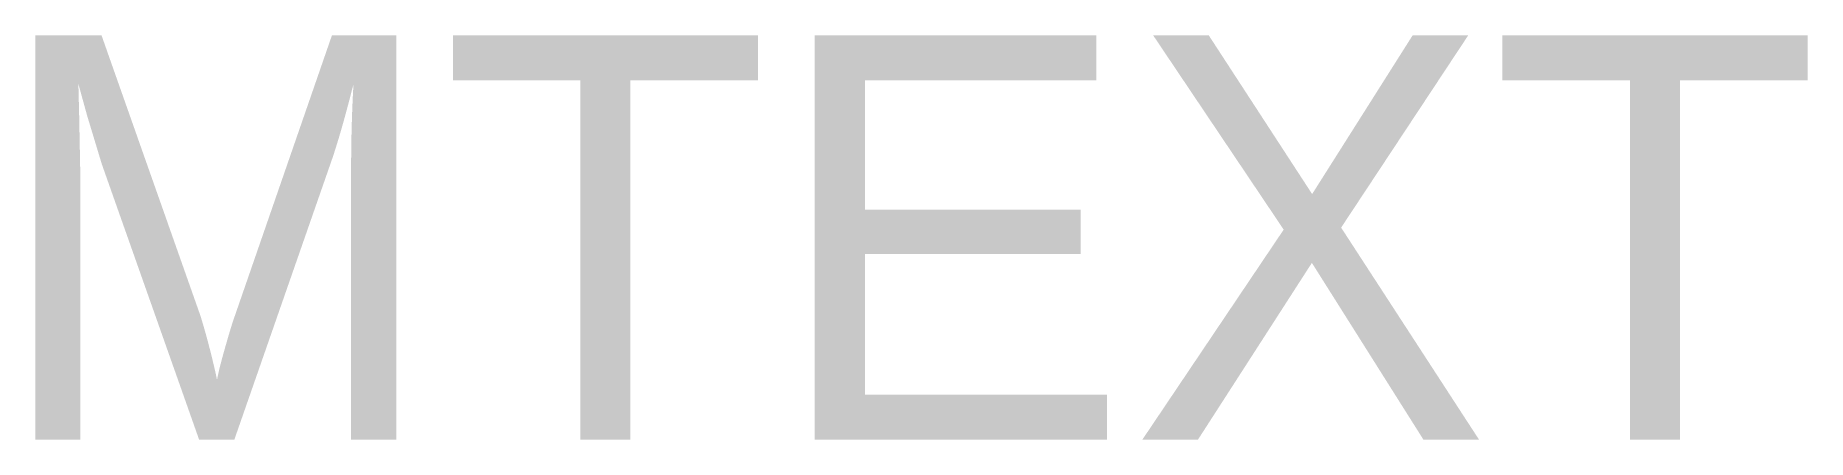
# Model space of a CAD drawing. Extents: x 23.9 to 27.41, y 48.68 to 49.48.
import ezdxf

# ---------------------------------------------------------------- set-up
doc = ezdxf.new("R2010")
doc.units = 0

msp = doc.modelspace()

# ---------------------------------------------------------------- texts
at = {"insert": (23.81, 49.481), "char_height": 0.8, "attachment_point": 1}
msp.add_mtext_dynamic_manual_height_columns('MTEXT', width=1.513482, gutter_width=1, heights=[0], dxfattribs=at)

doc.saveas('drawing.dxf')
